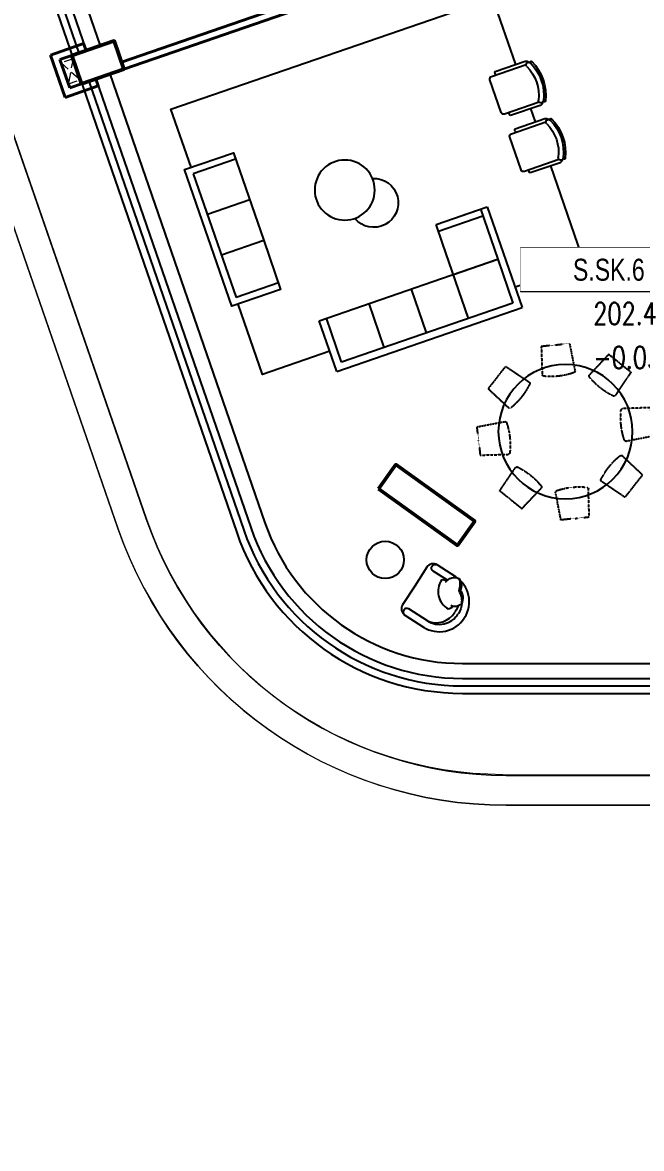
# Model space of a CAD drawing. Header units: millimetres. Extents: x -361654186 to 361255443, y -278569811 to 278836587.
# Drawn here: x -57586 to -49292, y 1469 to 16563 of the extents above; entities that cross this region are included whole.
import ezdxf
from ezdxf.enums import TextEntityAlignment as Align
from ezdxf.xclip import XClip

# ---------------------------------------------------------------- set-up
doc = ezdxf.new("R2010")
doc.units = ezdxf.units.MM
doc.header["$MEASUREMENT"] = 0
doc.header["$XCLIPFRAME"] = 0
doc.set_wipeout_variables(frame=1)
doc.linetypes.add('220403_HDN_Penthouse Plan$0$HIDDEN', pattern=[0.375, 0.25, -0.125])
doc.linetypes.add('HIDDEN', pattern=[0.375, 0.25, -0.125])
for name, color, linetype, lineweight in [('00_duong_QH', 7, 'Continuous', 9), ('AUDIT_I_220808132811-11', 7, 'Continuous', 9), ('KT-Chuviet', 255, 'Continuous', 15), ('KT-Kich thuoc', 159, 'Continuous', 18), ('KT-lomo nuoc', 3, 'HIDDEN', 5), ('KT-Net cat', 1, 'Continuous', 40), ('KT-Net cot vach', 2, 'Continuous', 50), ('KT-Net thay', 7, 'Continuous', 15), ('KT-Net truc', 18, 'Continuous', 15)]:
    doc.layers.add(name, color=color, linetype=linetype, lineweight=lineweight)
for name, color, linetype in [('220403_HDN_Penthouse Plan$0$220207_HDN_HBA_PH_PM$0$FURN', 8, 'Continuous'), ('220403_HDN_Penthouse Plan$0$A-DRAIN', 8, 'Continuous'), ('220403_HDN_Penthouse Plan$0$BANQUET TABLE', 251, 'Continuous'), ('220403_HDN_Penthouse Plan$0$FURN', 8, 'Continuous'), ('FURN', 251, 'Continuous'), ('IDEA - dim', 251, 'Continuous')]:
    doc.layers.add(name, color=color, linetype=linetype)
doc.styles.add('font unicode ccu', font='arial.ttf')
doc.styles.add('ROMANS', font='ROMANS.SHX')

# ---------------------------------------------------------------- blocks, each defined once
blk = doc.blocks.new('TAG CAO DO SAN')
at = {"layer": 'KT-Net thay', "flags": 128}
blk.add_lwpolyline([(1526701.778855525, -266095.2298759429), (1526701.778855525, -266566.6584041911), (1527644.63591202, -266566.6584041911), (1527644.63591202, -266095.2298759429)], close=True, dxfattribs=at)
blk.add_wipeout([(1526701.778855525, -266095.2298759429), (1527644.6359120198, -266095.2298759429), (1527644.6359120198, -266566.65840419114), (1526701.778855525, -266566.65840419114)]).dxf.layer = 'KT-Net thay'
for points in [[(1526701.778855525, -266330.9441400666), (1527644.63591202, -266330.9441400666)], [(1526701.778855525, -266566.6584041911), (1527644.63591202, -266566.6584041911)]]:
    blk.add_lwpolyline(points, dxfattribs=at)
at = {"layer": 'KT-Chuviet', "color": 31, "style": 'ROMANS', "width": 0.75}
blk.add_text('DTTT:', height=117.8571320618522, dxfattribs=at).set_placement((1526748.92170835, -266507.8139601254))
at = {"layer": 'KT-Chuviet', "color": 31, "style": 'font unicode ccu', "width": 0.75}
blk.add_attdef('TÊNPHÒNG', text='', height=117.85713, dxfattribs=at).set_placement((1527175.308820772, -266213.4467624734), align=Align.MIDDLE_CENTER)
at = {"layer": 'KT-Chuviet', "color": 31, "ltscale": 15, "style": 'ROMANS', "width": 0.75, "flags": 8}
blk.add_attdef('CAO-DO', (1527091.943339912, -266507.7298381611), '', height=117.8571320618522, dxfattribs=at)
blk = doc.blocks.new('220403_HDN_Penthouse Plan$0$A$Cece1f3a0')
at = {"layer": '220403_HDN_Penthouse Plan$0$FURN'}
blk.add_circle((0, 0), 436.4401978151038, dxfattribs=at)
blk.add_arc((-338.3854285888374, -312.7837343905121, -1.718933365873774e-06), 355.9119288381189, 105.8232951692103, 339.6736847698053, dxfattribs=at)
blk = doc.blocks.new('220403_HDN_Penthouse Plan$0$CH12')
for p, q in [((-312.375, -149.2411279597436), (-312.375, -572.1779138786915)), ((-267.75, -149.2411279597436), (-267.75, -639.6303226458076)), ((267.75, -639.6303226458076), (267.75, -149.2411280118249)), ((312.375, -572.1779138786915), (312.375, -149.2411246072115)), ((-232.0500000000029, -675.3303226458047), (232.0500000000029, -675.3303226458047))]:
    blk.add_line(p, q)
for centre, radius, start, end in [((-267.75, -149.2411279597436), 44.62499999999999, 111.939144832112, 180), ((-273.6712626853696, -77.20016474780641), 13.38749999999989, 116.2505862071374, 296.2505862071374), ((-252.9468673518131, -119.2240579767858), 33.46874999998481, 116.2505888953854, 296.2505888953855), ((0, -632.1362743546706), 632.1362743546692, 63.74941379286258, 116.2505862071374), ((0, -632.1362743546706), 605.3612743546691, 63.7494137928626, 116.2505862071374), ((0, -632.1362743546706), 538.4237743546691, 63.74941109871938, 116.2505888953856), ((252.9468674045929, -119.2240580028119), 33.46875000001501, 243.7494110987195, 63.74941109871941), ((273.671262685355, -77.20016474780641), 13.38750000000007, 243.7494137928627, 63.74941379286245), ((267.75, -149.2411280118286), 44.62499999999959, 0, 68.06085506708637), ((-290.0625, -549.8654138786915), 31.55464011044969, 225, 315), ((290.0625, -549.8654138786915), 31.55464011044961, 225.0000000000001, 315.0000000000002), ((-232.0500000000029, -639.6303226458076), 35.7, 180, 269.9999999999999), ((232.0500000000029, -639.6303226458076), 35.7, 270, 0)]:
    blk.add_arc(centre, radius, start, end)
blk = doc.blocks.new('220403_HDN_Penthouse Plan$0$A$C3EC23B15')
at = {"layer": '220403_HDN_Penthouse Plan$0$BANQUET TABLE', "color": 8, "linetype": '220403_HDN_Penthouse Plan$0$HIDDEN'}
for p, q in [((109.4161423066398, 545.482148904237), (79.11080034682527, 171.7666173171019)), ((300.1110290592769, 545.4927881314652), (109.4161423066398, 545.482148904237)), ((300.1110290592769, 545.4927881314652), (490.8059158121468, 545.482148904237)), ((490.8059158121468, 545.482148904237), (521.1112577717286, 171.7666173168691))]:
    blk.add_line(p, q, dxfattribs=at)
for centre, radius, start, end in [((104.1038436582312, 171.1768834803952), 24.99999999999999, 178.6483042138502, 261.1493601646956), ((496.118214460439, 171.1768834803952), 24.99999999999999, 278.8506398287137, 1.351695779481583), ((300.2653979111928, 1066.822118149488), 941.8295144837301, 257.7392401244242, 269.9906090367983), ((299.9566602072446, 1066.822118149488), 941.8295144837301, 270.0093909698718, 282.2607598755758)]:
    blk.add_arc(centre, radius, start, end, dxfattribs=at)
blk = doc.blocks.new('220403_HDN_Penthouse Plan$0$dining')
blk.add_circle((-2632081.272624135, -10960261.05400072), 900)
blk.add_blockref('220403_HDN_Penthouse Plan$0$A$C3EC23B15', (-2632381.096482179, -10959636.05730305))
for p, rotation in [((-2632735.569048401, -10960032.11862306), 45.08728904840522), ((-2631858.32757775, -10959604.69226795), 315.6110233388363), ((-2631459.042655415, -10959955.5297235), 270.5237342904312), ((-2632705.352869913, -10960562.7808056), 90.17457809681035), ((-2632308.213325434, -10960916.0449442), 135.2618671452156), ((-2631425.593242355, -10960485.99791875), 225.4364452420259), ((-2631777.645673651, -10960884.21200066), 180.3491561936208)]:
    blk.add_blockref('220403_HDN_Penthouse Plan$0$A$C3EC23B15', p, dxfattribs=dict(rotation=rotation))
blk = doc.blocks.new('skvl2')
at = {"layer": '220403_HDN_Penthouse Plan$0$220207_HDN_HBA_PH_PM$0$FURN', "extrusion": (-5.018571556602968e-06, -2.581943473909191e-06, 0.9999999999840737)}
blk.add_circle((-13002.65824764795, 1789.124230420455, 0.4176611271563023), 249.9999999999749, dxfattribs=at)
at = {"layer": '220403_HDN_Penthouse Plan$0$A-DRAIN', "extrusion": (-1.189484362517879e-06, -2.319539888481e-06, 0.9999999999966025)}
for points, elevation in [([(-12606.51651718064, 1438.327796440019), (-12769.44307615745, 1184.956130164926, 0.4142135630271021), (-12739.78894260087, 1048.4649088039), (-12490.5709102396, 888.2092770809155, 0.4142135623801719), (-11944.60602469218, 1006.825811197068), (-11941.93509749508, 1010.979445059959), (-11939.26417030216, 1015.133078925018, 0.4142135623801719), (-12057.88070441701, 1561.097964473705), (-12307.09873672556, 1721.353596278996, 0.4142135630271021), (-12443.58995811154, 1691.699462776071), (-12606.51651712002, 1438.327796536775)], 0.1902861261103219), ([(-12169.53718335382, 1515.474250845004), (-12360.51728065356, 1638.280918813354, -0.414213562373095), (-12375.34434741741, 1706.526529519042), (-12375.34434741741, 1706.526529519042, -0.4142135623730951), (-12307.09873672556, 1721.353596278996)], 0.1902861261103298), ([(-12176.81836322212, 1508.541787667462, 0.1655406298837506), (-12248.22262543248, 1518.136467633417, 0.4259891687143785), (-12160.27910793374, 1131.851727218504, 0.1215233233290522), (-12091.87395222924, 1166.137444271265, -7.115464291357926)], 0.1902861261103412), ([(-12192.81276534824, 1489.235301061089, -0.3567723648219203), (-12011.58277892602, 1540.9299498521, -0.2495420503229878), (-11994.64927719308, 1377.607807790887, 9.616880347716284)], 0.1902861261102639), ([(-12011.58277892602, 1540.9299498521, -0.1477298758543702), (-12018.26192295414, 1373.628548502109, -0.2133427585932454), (-11982.44439310613, 1199.188203322757, -0.1786618101816585)], 0.1902861261103218), ([(-12001.78815929937, 1386.74155156804, -0.30666349490175), (-11982.44439310613, 1199.188203322757, -0.3063299663357472), (-12124.90699084885, 1176.39891378597, 0.8728471598091936)], 0.1902861261103501), ([(-11975.65964117811, 1213.396128947024, -0.1305914894705199), (-12022.33684767391, 1068.551622768016), (-12025.007774865, 1064.397988900978)], 0.1902861261102943), ([(-12437.14825349601, 971.2793098143841), (-12686.37039867231, 1131.53758624895, 0.414213562373095), (-12754.61600938833, 1116.710519492504), (-12754.61600938833, 1116.710519492504, 0.4142135623730951), (-12739.78894260087, 1048.4649088039)], 0.1902861261103008), ([(-12437.15236634264, 971.2819544683691, 0.3727189106391239), (-12069.21504080168, 1086.953627018288), (-12066.5441136152, 1091.107260881921)], 0.1902861261103182), ([(-12437.15236635329, 971.2819544765619, 0.4142135623801858), (-12027.67870205445, 1060.244355039455), (-12025.007774865, 1064.397988900978)], 0.1902861261102943), ([(-12027.28544011478, 1171.833182592349, -0.07238423636161047), (-12063.87318640627, 1095.26089473464), (-12066.5441136152, 1091.107260881921)], 0.1902861261103182)]:
    blk.add_lwpolyline(points, format="xyb", dxfattribs=dict(at, elevation=elevation))
at = {"layer": 'FURN', "extrusion": (-1.878299746123051e-07, 3.289169156470072e-06, 0.9999999999945731)}
for p, q in [((-12319.55102478094, 6286.028060126147, 0.000389220842657381), (-11634.82388686715, 6522.428816543179, -0.0002597289529874015)), ((-12012.92254675298, 6391.886090456843, 9.862989357025884e-05), (-11634.822382966, 6522.424460543058, -0.0002597143428858285)), ((-11727.48406421731, 6493.62594800863, -0.0001823958049456988), (-11495.06279070541, 5820.424274055433, 0.002075534059019415)), ((-11634.82388686715, 6522.428816543179, -0.0002597289529874015), (-11168.33216467997, 5171.247503775696, 0.004272156074121593)), ((-12287.89986240535, 6194.351313012463, 0.0006967062086526113), (-11694.84947159293, 6399.10090706023, 0.0001346427989604958)), ((-12287.89986240535, 6194.351313012463, 0.0006967062086526113), (-11694.84930011847, 6399.100438205744, 0.0001346443733064827)), ((-12233.00202438957, 6035.341438920106, 0.001230028041619005), (-12319.55102478094, 6286.028060126147, 0.000389220842657381)), ((-11884.71059615047, 5026.523898307438, 0.004613619150852479), (-12233.00202438957, 6035.341438920106, 0.001230028041619005)), ((-12247.12293741519, 5560.777515115798, 0.002788296731845687), (-11495.06249663435, 5820.424375583054, 0.002075533780325014)), ((-12105.30059505526, 5609.741306386684, 0.002653885026779126), (-11512.25003276636, 5814.490431577287, 0.002091823191439215)), ((-12088.1129976893, 5615.675278545765, 0.002637595534550254), (-11495.06243540045, 5820.424403737605, 0.002075533699209012)), ((-11495.06252213582, 5820.424449442435, 0.002075533532590737), (-11291.65918233166, 5231.273440505523, 0.004051556103846245)), ((-13652.01598360318, 4313.76021488689, 0.00662606654816025), (-11168.33139703744, 5171.245280318923, 0.004272163531633535)), ((-11291.65918233166, 5231.273440505523, 0.004051556103846245), (-13586.161724894, 4439.102505067771, 0.006226163957039923)), ((-13222.41414149918, 5224.06055191184, 0.003712626859576542), (-13019.01127055033, 4634.909371465314, 0.005688649906901901))]:
    blk.add_line(p, q, dxfattribs=at)
for points, elevation in [([(-13652.01675302818, 4313.762443459712), (-13887.07060304558, 4994.59043429465)], 0.02337901141095636), ([(-13586.16172067101, 4439.102500972952), (-13789.56445825395, 5028.253286955779)], -2.956453106281743)]:
    blk.add_lwpolyline(points, dxfattribs=dict(at, elevation=elevation))
at = {"layer": 'IDEA - dim', "extrusion": (-1.878299746123051e-07, 3.289169156470072e-06, 0.9999999999945731)}
for p, q in [((-13887.0707863515, 4994.590371059181, 0.004342550660040214), (-12247.12293741519, 5560.777515115798, 0.002788296731845687)), ((-12655.26369543425, 5419.867611896218, 0.003175112171141106), (-12451.86082448343, 4830.716431447931, 0.005151135218465133))]:
    blk.add_line(p, q, dxfattribs=at)
at = {"layer": 'IDEA - dim'}
for points in [[(-18603.93182025675, 12614.81907458622), (-14992.93625806062, 2155.692569544146, 0.3198757453656702), (-11968.13510910986, 3.92901711165905e-10), (-5.820766091346741e-11, 3.92901711165905e-10)], [(-16692.00512862294, 8302.680788297861), (-14614.83611444217, 2286.230998352126, 0.3198757453656691), (-11968.13510910985, 400.0000000003929), (-6000, 400.0000000003929)], [(-16975.58024109754, 8204.77698048127), (-14898.41122215602, 2188.327176746141, 0.3198757453656701), (-11968.13510910986, 100.0000000003929), (-6000, 100.0000000003929)], [(-16881.05520043219, 8237.41157389387), (-14803.88618625142, 2220.961783948136, 0.3198757453656692), (-11968.13510910986, 200.0000000003929), (-6000, 200.0000000003929)]]:
    blk.add_lwpolyline(points, format="xyb", dxfattribs=at)
for points in [[(-18378.86835078342, 12269.35352438035), (-17106.11866990553, 8582.877124099745)], [(-18284.34331011807, 12301.98811779295), (-17011.59362924017, 8615.511717512345)], [(-18095.29323830882, 12367.25733219694), (-16822.54355743092, 8680.780931916335)]]:
    blk.add_lwpolyline(points, dxfattribs=at)
at = {"layer": 'IDEA - dim', "extrusion": (1.6936254012062e-06, 5.847210597125484e-07, 0.9999999999983948)}
for points, elevation in [([(-15604.23179526515, 7051.284231017107), (-15873.55024744396, 7831.356730528553), (-11563.19221558517, 9319.499945713598), (-11255.66991299395, 8428.771263322255)], -0.01413440817112991), ([(-15006.95731507326, 7159.837928678977), (-15574.10755224153, 6964.030348359463)], -0.01125622700894372), ([(-15574.10755224153, 6964.030348359463), (-15001.74693288534, 5306.206578243286)], -0.01125622700896697), ([(-10786.50560404032, 7069.852210079765), (-10335.33572296111, 5763.053424296118), (-11262.17592063539, 5443.063544013399)], -0.01253075286039602), ([(-14818.68079554287, 6614.501162194982), (-15385.83103271106, 6418.693581874201)], -0.01125622700895164), ([(-14630.40427601621, 6069.164395710112), (-15197.55451320305, 5873.356815388824)], -0.01125622700897936), ([(-14434.59669568735, 5502.014158564837), (-15001.74693288342, 5306.206578242456)], -0.0112562270089745), ([(-13745.86006864771, 4585.577179839061), (-14645.69407171368, 4274.911138879181), (-14971.62268988522, 5218.952695583957)], -0.01413440817115273)]:
    blk.add_lwpolyline(points, dxfattribs=dict(at, elevation=elevation))
at = {"layer": 'IDEA - dim', "extrusion": (-1.878299746123051e-07, 3.289169156470072e-06, 0.9999999999945731), "elevation": 0.02380478726687344}
blk.add_lwpolyline([(-10990.39024015519, 7660.397396832559), (-11051.78527112411, 7838.226078449779)], dxfattribs=at)
at = {"layer": 'IDEA - dim', "extrusion": (1.6936254012062e-06, 5.847210597125484e-07, 0.9999999999983948), "elevation": -0.01125622700897851}
blk.add_lwpolyline([(-14630.40427599245, 6069.164395718945), (-14404.47245254096, 5414.760275935869), (-15058.87657237786, 5188.82845248962), (-15691.48567797364, 7021.159987880234), (-15037.08155817206, 7247.091811324098), (-14630.40427599245, 6069.164395718945)], close=True, dxfattribs=at)
at = {"layer": 'KT-Net cat'}
for points in [[(-16535.58963119454, 8462.47498820581), (-11828.24303994341, 10087.67759035636)], [(-16502.95503778191, 8367.94994754043), (-11795.60844653079, 9993.152549690989)]]:
    blk.add_lwpolyline(points, dxfattribs=at)
at = {"layer": 'KT-Net cot vach'}
for points in [[(-17200.64365542465, 8550.24254972626), (-16633.49341143231, 8746.050110201977), (-16502.95503778191, 8367.94994754043), (-17070.1052817743, 8172.142387064712)], [(-13092.55594348884, 2741.075571870388), (-12859.4764508279, 3066.150870994941), (-11802.9817286731, 2308.642519846864), (-12036.06122133404, 1983.567220722311)]]:
    blk.add_lwpolyline(points, close=True, dxfattribs=at)
at = {"layer": 'IDEA - dim', "extrusion": (-1.693625401206145e-06, -5.847210597126301e-07, -0.9999999999983948), "zscale": -1, "rotation": 70.95286002825661}
for p in [(10885.64973915893, 8226.052058568688, 0.01560959004200499), (10620.37006894978, 7457.678191215627, 0.01560959004200431)]:
    blk.add_blockref('220403_HDN_Penthouse Plan$0$CH12', p, dxfattribs=at)
at = {"layer": 'IDEA - dim', "extrusion": (-1.693625401206146e-06, -5.847210597126306e-07, -0.9999999999983948), "xscale": 0.9230769230769317, "yscale": 0.9230769230769317, "zscale": -0.9230769230769319, "rotation": 340.9528600282571}
blk.add_blockref('220403_HDN_Penthouse Plan$0$A$Cece1f3a0', (13544.74580733185, 6746.26141537944, 0.0144001402540886), dxfattribs=at)
at = {"layer": 'IDEA - dim', "extrusion": (-1.024264892530838e-19, 2.533355284771877e-20, -1), "zscale": -1, "rotation": 308.2787535074809}
blk.add_blockref('220403_HDN_Penthouse Plan$0$dining', (10245001.82752502, 4727057.81849699), dxfattribs=at)
blk = doc.blocks.new('*U264')
at = {"layer": 'KT-lomo nuoc', "ltscale": 500}
for p, q in [((210.8093618046395, 272.863224421554), (1.734723475976807e-18, -0.009297052340116352)), ((42.52602159166413, 296.9613033234972), (168.2833402129748, -24.107375954283))]:
    blk.add_line(p, q, dxfattribs=at)
blk.add_lwpolyline([(42.52602159166413, 296.9613033234972), (210.8093618046395, 272.863224421554), (168.2833402129748, -24.107375954283), (1.734723475976807e-18, -0.009297052340116352)], close=True, dxfattribs=at)
blk = doc.blocks.new('CTN TN T39')
at = {"layer": 'KT-Net cat'}
for p, q in [((-52844.85683269474, -10789.78305734205, 5.447695722557358e-05), (-53289.12445644023, -10943.16562311792, 5.447695722557358e-05)), ((-53093.31688777327, -11510.31586428224, -0.001597858392857897), (-53289.12445644023, -10943.16562311792, 0.0004412776310443254)), ((-53001.27225146053, -10949.57726095796, 5.447695722557358e-05), (-53161.96482099702, -11005.05606989936, 5.447695722557358e-05)), ((-53161.96482099702, -11005.05606989936, 0.0001014216221521519), (-53031.42644188571, -11383.15623067556, -0.001258002393782656)), ((-52870.73387275455, -11327.67742187411, -0.001258002402127062), (-53001.27225190926, -10949.57726097218, 0.0001014216142597574)), ((-52649.04918948275, -11356.93327276983, 5.447695722557358e-05), (-53093.31688777327, -11510.31586428224, 5.447695722557358e-05)), ((-52870.73387275455, -11327.67742187411, 5.447695722557358e-05), (-53031.42644188571, -11383.15623067557, 5.447695722557358e-05))]:
    blk.add_line(p, q, dxfattribs=at)
for points, elevation in [([(-52844.85683269474, -10789.78305734205), (-52812.22223928211, -10884.30809800744)], 5.447695722557358e-05), ([(-52681.6837966849, -11262.40823686476), (-52649.04918948275, -11356.93327276983)], -2.147128005716778e-05)]:
    blk.add_lwpolyline(points, dxfattribs=dict(at, elevation=elevation))
at = {"layer": 'KT-lomo nuoc', "linetype": 'HIDDEN', "xscale": -0.9999999999999997, "rotation": 10.8976534755902}
blk.add_blockref('*U264', (-52888.58593927728, -11275.96606439276, -1.781445380614368e-07), dxfattribs=at)

msp = doc.modelspace()

# ---------------------------------------------------------------- linework, layer by layer
at = {"layer": '00_duong_QH', "color": 251, "extrusion": (7.523163845262638e-37, 3.294527862871537e-06, 0.999999999994573)}
for points, elevation in [([(-67604.90176965017, 47058.39912733252), (-68012.35213467944, 48238.59925555533), (-68352.7775920881, 49264.16743229667, -0.5721348877573081), (-63965.76528848056, 55577.01043614166), (-63965.76528848056, 55577.01043614166), (-48893.15507076029, 51221.8753065636, -0.2600440029321422), (-45962.54642387945, 48619.04614140372), (-41822.53524546418, 36692.46096062789), (-40100.12540238816, 31673.68885131387, -0.0851587331875401), (-39798.75989159103, 29842.68546976995), (-39808.92737174686, 28170.41426536841), (-36873.04880857747, 28170.41426506306, -0.4853325089058095), (-36573.04880857747, 28570.41426536816), (-8455.935960193165, 28570.41426536828, -0.3325647711405137), (-3256.018511441536, 23917.1142295496), (-1689.895764558576, 16401.97386651206), (-1650.919857262634, 16200.17874522433), (-808.112200611271, 12371.35466469432, -0.4743644406092647), (-5967.075183934532, 6070.414265491208), (-38752.01715990249, 6070.414265491208), (-51104.45668749418, 6070.414265491208, -0.3210444216618651), (-56306.86537627783, 9785.724047365324), (-64631.75485163089, 33863.92235340727, 0.4109426663344203), (-65278.70866109524, 34182.93354594751)], 0.0001118480136267225), ([(-1001.103291434236, 10781.13626811015, -0.3653099340486283), (-5967.075183934532, 6470.4142654891), (-51150.28156369273, 6480.201532114244, -0.3200235889152288), (-55927.08832674194, 9911.412456889797), (-64253.71253836621, 33994.628165753, 0.4141945204049854), (-65414.78874716815, 34559.15165555495)], 0.0001118479985628557)]:
    msp.add_lwpolyline(points, format="xyb", dxfattribs=dict(at, elevation=elevation))
at = {"layer": 'AUDIT_I_220808132811-11', "elevation": 1.118653840330035e-10}
for points in [[(-69193.30637793962, 45106.94538376515), (-71608.1864139596, 52101.56739371823, 0.3643585262583712), (-76316.22335844932, 54156.43183834734), (-105251.9352621367, 44174.19969281304, 0.4519047578513394), (-107468.3438809715, 38521.09209036868), (-99355.11827815927, 24907.26294026687, 0.3106788684848847), (-93192.10733060946, 22936.01019137065), (-70669.28839360591, 30727.35068784084, 0.2299220823866625), (-70384.42438073768, 31142.11707953032), (-70163.5028950428, 32158.79582633424, -0.2789899883790971), (-69704.65776879725, 32660.41716485852), (-65284.34999406405, 34181.01764491672, -0.4143403845293878), (-64631.75593334515, 33863.92266496111), (-56302.53957563499, 9773.209654329607, 0.3197537419032749), (-51104.45776920792, 6070.414576894196), (-5967.076265649608, 6070.414576894196, 0.4808685683322463), (-826.5305198472488, 12501.31484621731), (-1435.178516525935, 15196.44977959126), (-1480.444214880918, 15396.89038598386), (-3255.875840012217, 23916.51383658944)], [(-70845.12051004774, 31089.782421079, 0.2042794764179826), (-70778.81381965932, 31210.8950284007), (-70555.0259661799, 32240.76477470333, -0.275411558420597), (-69827.17790521812, 33041.27588947146), (-65414.78982888313, 34559.1519671125, -0.4141945204059637), (-64253.71362008006, 33994.62847730762), (-55924.4972624403, 9903.915466879786, 0.3197537419032751), (-51104.4577692079, 6470.414576894196), (-5967.076265649608, 6470.414576894196, 0.3653099340488337), (-1001.104373147871, 10781.13657953867)]]:
    msp.add_lwpolyline(points, format="xyb", dxfattribs=at)

# ---------------------------------------------------------------- block references
at = {"layer": 'IDEA - dim'}
msp.add_blockref('skvl2', (-39723.11210799357, 7570.594820228667, -2.134706158919926e-05), dxfattribs=at)

# ---------------------------------------------------------------- next in the draw order: block references
at = {"layer": 'KT-Net truc'}
ref = msp.add_blockref('TAG CAO DO SAN', (-3867667.518459432, 678782.6460104778), dxfattribs=dict(at, xscale=2.5, yscale=2.5, zscale=2.5))
XClip(ref).set_block_clipping_path([(1526674.1636322693, -266330.944140067), (1527644.6359120195, -266095.2298759429)])
ref.add_attrib('CAO-DO', '202.4', (-49937.66010965256, 12513.32141507522), dxfattribs={"layer": 'KT-Chuviet', "color": 31, "ltscale": 15, "height": 294.6428301546305, "style": 'ROMANS', "width": 0.7500000000000001})
ref.add_attrib('CAO-DO', '-0.030', (-49937.66010965256, 11924.03575476597), dxfattribs={"layer": 'KT-Chuviet', "color": 31, "ltscale": 15, "height": 294.6428301546305, "style": 'ROMANS', "width": 0.7500000000000001})
ref.add_attrib('TÊNPHÒNG', 'S.SK.6', dxfattribs={"layer": 'KT-Chuviet', "color": 31, "height": 294.642825, "style": 'font unicode ccu', "width": 0.7500000000000001}).set_placement((-49729.2464075014, 13249.02910429443), align=Align.MIDDLE_CENTER)

# ---------------------------------------------------------------- next in the draw order: block references
at = {"layer": 'KT-Kich thuoc', "color": 2}
msp.add_blockref('CTN TN T39', (-3922.483511740866, 27070.4146309873, 1.242184679685144e-07), dxfattribs=at)

doc.saveas('drawing.dxf')
